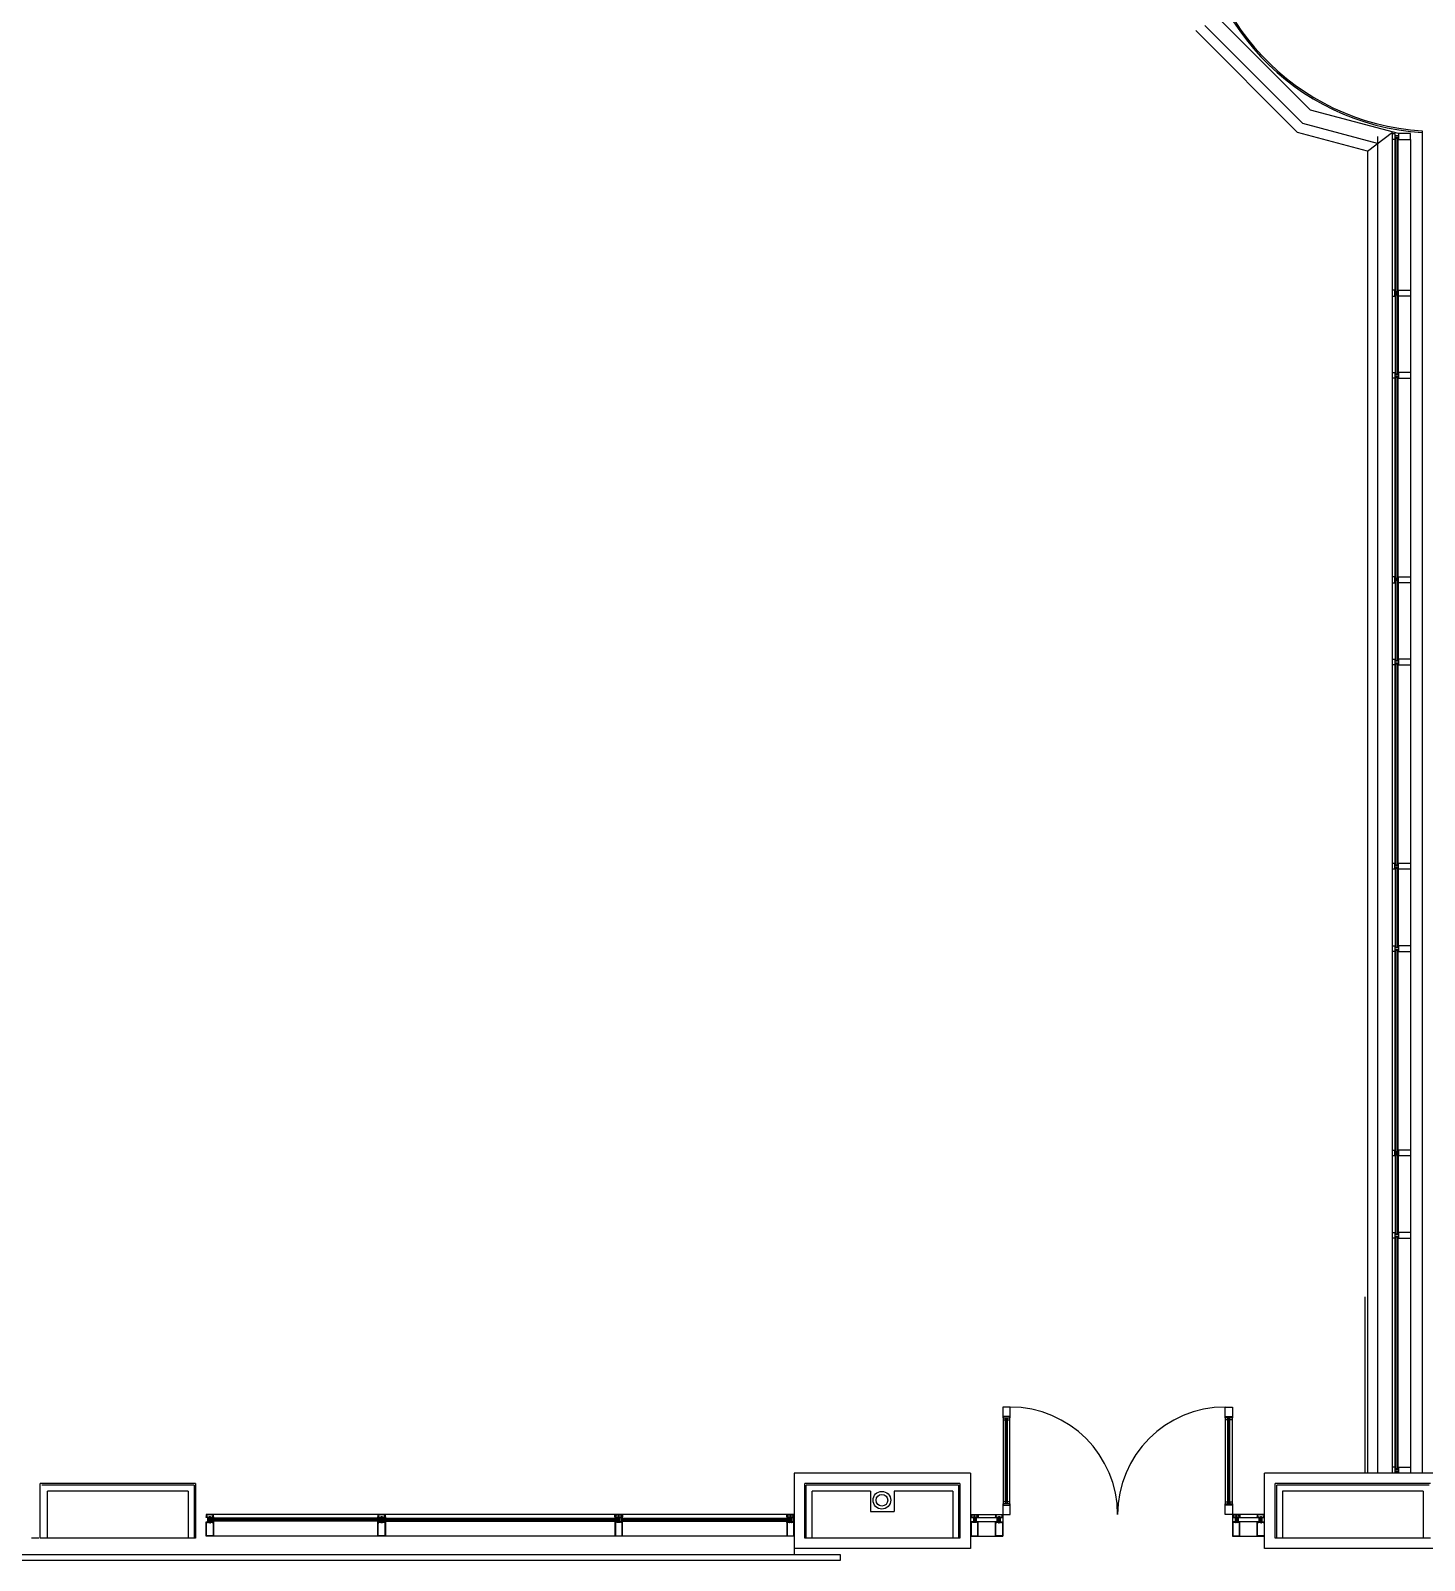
# Model space of a CAD drawing. Extents: x 11182 to 734459, y -1391328 to 152085.
# Drawn here: x 198032 to 209883, y -942332 to -929320 of the extents above; entities that cross this region are included whole.
import ezdxf

# ---------------------------------------------------------------- set-up
doc = ezdxf.new("R2010")
doc.units = 0
doc.header["$LTSCALE"] = 500
doc.header["$MEASUREMENT"] = 0
doc.layers.add('1_Wall_Exist', color=251, linetype='CONTINUOUS')

msp = doc.modelspace()

# ---------------------------------------------------------------- linework, layer by layer
at = {"layer": '1_Wall_Exist'}
for p, q in [((208849, -930111), (208015, -929276)), ((208915, -929997), (208129, -929211)), ((208805, -930187), (207939, -929320)), ((209663, -930197), (208915, -929997)), ((209399, -930346), (208805, -930187)), ((209484, -930281), (208849, -930111)), ((209399, -930346), (209611, -930183)), ((209865, -930173), (209865, -941589)), ((209484, -930220), (209484, -941589)), ((209611, -930246), (209611, -930196)), ((209611, -930196), (209630, -930196)), ((209630, -930246), (209611, -930246)), ((209611, -941589), (209611, -930247)), ((209630, -930196), (209630, -930246)), ((209663, -930215), (209630, -930215)), ((209630, -930228), (209663, -930228)), ((209634, -931540), (209634, -930234)), ((209634, -930234), (209641, -930234)), ((209641, -931540), (209641, -930234)), ((209641, -930235), (209653, -930235)), ((209653, -931540), (209653, -930234)), ((209653, -930234), (209660, -930234)), ((209660, -931540), (209660, -930234)), ((209663, -930196), (209663, -930246)), ((209765, -930196), (209663, -930196)), ((209663, -930246), (209765, -930246)), ((209765, -930246), (209765, -930196)), ((209765, -930247), (209765, -941589)), ((209399, -930346), (209399, -941589)), ((209630, -931528), (209611, -931528)), ((209611, -931578), (209630, -931578)), ((209630, -931578), (209630, -931528)), ((209630, -931547), (209663, -931547)), ((209663, -931559), (209630, -931559)), ((209634, -931540), (209641, -931540)), ((209634, -931566), (209634, -932240)), ((209634, -931566), (209641, -931566)), ((209641, -931539), (209653, -931539)), ((209641, -931566), (209641, -932240)), ((209641, -931567), (209653, -931567)), ((209653, -931540), (209660, -931540)), ((209653, -931566), (209653, -932240)), ((209653, -931566), (209660, -931566)), ((209660, -931566), (209660, -932240)), ((209663, -931578), (209663, -931528)), ((209663, -931528), (209765, -931528)), ((209765, -931578), (209663, -931578)), ((209611, -932228), (209630, -932228)), ((209630, -932228), (209630, -932278)), ((209663, -932247), (209630, -932247)), ((209630, -932259), (209663, -932259)), ((209634, -932240), (209641, -932240)), ((209634, -933978), (209634, -932266)), ((209634, -932266), (209641, -932266)), ((209641, -932239), (209653, -932239)), ((209641, -933978), (209641, -932266)), ((209641, -932267), (209653, -932267)), ((209653, -932240), (209660, -932240)), ((209653, -933978), (209653, -932266)), ((209653, -932266), (209660, -932266)), ((209660, -933978), (209660, -932266)), ((209663, -932228), (209663, -932278)), ((209765, -932228), (209663, -932228)), ((209630, -932278), (209611, -932278)), ((209663, -932278), (209765, -932278)), ((209630, -933966), (209611, -933966)), ((209630, -934016), (209630, -933966)), ((209663, -934016), (209663, -933966)), ((209663, -933966), (209765, -933966)), ((209611, -934016), (209630, -934016)), ((209630, -933985), (209663, -933985)), ((209663, -933997), (209630, -933997)), ((209634, -933978), (209641, -933978)), ((209634, -934004), (209634, -934678)), ((209641, -933977), (209653, -933977)), ((209641, -934004), (209641, -934678)), ((209653, -933978), (209660, -933978)), ((209653, -934004), (209653, -934678)), ((209660, -934004), (209660, -934678)), ((209765, -934016), (209663, -934016)), ((209611, -934666), (209630, -934666)), ((209630, -934716), (209611, -934716)), ((209630, -934666), (209630, -934716)), ((209663, -934685), (209630, -934685)), ((209630, -934697), (209663, -934697)), ((209634, -934678), (209641, -934678)), ((209634, -936416), (209634, -934704)), ((209634, -934704), (209641, -934704)), ((209641, -934677), (209653, -934677)), ((209641, -936416), (209641, -934704)), ((209641, -934705), (209653, -934705)), ((209653, -934678), (209660, -934678)), ((209653, -936416), (209653, -934704)), ((209653, -934704), (209660, -934704)), ((209660, -936416), (209660, -934704)), ((209663, -934666), (209663, -934716)), ((209765, -934666), (209663, -934666)), ((209663, -934716), (209765, -934716)), ((209630, -936404), (209611, -936404)), ((209630, -936454), (209630, -936404)), ((209663, -936423), (209630, -936423)), ((209630, -936435), (209663, -936435)), ((209634, -936416), (209641, -936416)), ((209641, -936415), (209653, -936415)), ((209653, -936416), (209660, -936416)), ((209765, -936404), (209663, -936404)), ((209663, -936454), (209663, -936404)), ((209630, -936454), (209611, -936454)), ((209634, -936442), (209634, -937116)), ((209634, -936442), (209641, -936442)), ((209641, -936442), (209641, -937116)), ((209641, -936443), (209653, -936443)), ((209653, -936442), (209653, -937116)), ((209653, -936442), (209660, -936442)), ((209660, -936442), (209660, -937116)), ((209765, -936454), (209663, -936454)), ((209611, -937104), (209630, -937104)), ((209630, -937154), (209611, -937154)), ((209630, -937104), (209630, -937154)), ((209663, -937123), (209630, -937123)), ((209630, -937135), (209663, -937135)), ((209634, -937116), (209641, -937116)), ((209634, -938854), (209634, -937142)), ((209634, -937142), (209641, -937142)), ((209641, -937115), (209653, -937115)), ((209641, -938854), (209641, -937142)), ((209641, -937143), (209653, -937143)), ((209653, -937116), (209660, -937116)), ((209653, -938854), (209653, -937142)), ((209653, -937142), (209660, -937142)), ((209660, -938854), (209660, -937142)), ((209663, -937104), (209663, -937154)), ((209765, -937104), (209663, -937104)), ((209663, -937154), (209765, -937154)), ((209611, -938842), (209630, -938842)), ((209630, -938892), (209611, -938892)), ((209630, -938892), (209630, -938842)), ((209630, -938861), (209663, -938861)), ((209663, -938873), (209630, -938873)), ((209634, -938854), (209641, -938854)), ((209634, -938880), (209634, -939554)), ((209634, -938880), (209641, -938880)), ((209641, -938853), (209653, -938853)), ((209641, -938880), (209641, -939554)), ((209641, -938881), (209653, -938881)), ((209653, -938854), (209660, -938854)), ((209653, -938880), (209653, -939554)), ((209653, -938880), (209660, -938880)), ((209660, -938880), (209660, -939554)), ((209663, -938842), (209663, -938892)), ((209765, -938842), (209663, -938842)), ((209765, -938892), (209663, -938892)), ((209611, -939542), (209630, -939542)), ((209630, -939542), (209630, -939592)), ((209663, -939561), (209630, -939561)), ((209634, -939554), (209641, -939554)), ((209641, -939553), (209653, -939553)), ((209653, -939554), (209660, -939554)), ((209663, -939542), (209663, -939592)), ((209765, -939542), (209663, -939542)), ((209630, -939592), (209611, -939592)), ((209630, -939573), (209663, -939573)), ((209634, -941552), (209634, -939580)), ((209634, -939580), (209641, -939580)), ((209641, -941552), (209641, -939580)), ((209641, -939581), (209653, -939581)), ((209653, -941552), (209653, -939580)), ((209653, -939580), (209660, -939580)), ((209660, -941552), (209660, -939580)), ((209663, -939592), (209765, -939592)), ((209378, -941589), (209378, -940089)), ((206360, -941028), (206298, -941028)), ((206298, -941028), (206298, -941119)), ((206298, -941119), (206360, -941119)), ((206358, -941109), (206301, -941109)), ((206301, -941109), (206301, -941137)), ((206358, -941861), (206358, -941109)), ((206360, -941119), (206360, -941028)), ((208188, -941119), (208188, -941028)), ((208188, -941028), (208250, -941028)), ((208250, -941119), (208188, -941119)), ((208191, -941861), (208191, -941109)), ((208191, -941109), (208248, -941109)), ((208248, -941109), (208248, -941137)), ((208250, -941028), (208250, -941119)), ((206301, -941137), (206301, -941833)), ((206301, -941137), (206358, -941137)), ((206321, -941137), (206321, -941124)), ((206321, -941124), (206338, -941124)), ((206321, -941833), (206321, -941137)), ((206329, -941833), (206329, -941137)), ((206330, -941833), (206330, -941137)), ((206338, -941846), (206338, -941124)), ((208248, -941137), (208191, -941137)), ((208228, -941124), (208211, -941124)), ((208211, -941846), (208211, -941124)), ((208219, -941833), (208219, -941137)), ((208220, -941833), (208220, -941137)), ((208228, -941137), (208228, -941124)), ((208228, -941833), (208228, -941137)), ((208248, -941137), (208248, -941833)), ((204524, -941589), (204524, -942282)), ((206024, -941589), (204524, -941589)), ((206024, -941589), (206024, -942232)), ((208524, -942232), (208524, -941589)), ((210024, -941589), (208524, -941589)), ((209630, -941539), (209611, -941539)), ((209630, -941539), (209630, -941589)), ((209663, -941558), (209630, -941558)), ((209630, -941571), (209663, -941571)), ((209634, -941552), (209641, -941552)), ((209634, -941577), (209641, -941577)), ((209641, -941550), (209653, -941550)), ((209641, -941578), (209653, -941578)), ((209653, -941552), (209660, -941552)), ((209653, -941577), (209660, -941577)), ((209663, -941539), (209663, -941589)), ((209663, -941539), (209765, -941539)), ((199434, -941679), (198114, -941679)), ((198114, -942142), (198114, -941679)), ((199422, -941692), (198127, -941692)), ((199372, -941742), (198177, -941742)), ((198177, -942142), (198177, -941742)), ((199372, -941742), (199372, -942142)), ((199422, -941692), (199422, -942142)), ((199434, -941679), (199434, -942142)), ((205934, -941679), (204614, -941679)), ((204614, -942142), (204614, -941679)), ((205922, -941692), (204627, -941692)), ((204627, -942142), (204627, -941692)), ((204677, -942142), (204677, -941742)), ((205174, -941742), (204677, -941742)), ((205174, -941742), (205174, -941917)), ((205374, -941742), (205374, -941917)), ((205872, -941742), (205374, -941742)), ((205872, -941742), (205872, -942142)), ((205922, -941692), (205922, -942142)), ((205934, -941679), (205934, -942142)), ((209934, -941679), (208614, -941679)), ((208614, -942142), (208614, -941679)), ((209922, -941692), (208627, -941692)), ((208627, -942142), (208627, -941692)), ((209872, -941742), (208677, -941742)), ((208677, -941742), (208677, -942142)), ((209872, -941742), (209872, -942142)), ((206299, -941851), (206299, -942127)), ((206360, -941851), (206299, -941851)), ((206358, -941833), (206301, -941833)), ((206301, -941833), (206301, -941861)), ((206301, -941861), (206358, -941861)), ((206321, -941833), (206321, -941846)), ((206321, -941846), (206338, -941846)), ((206360, -941942), (206360, -941851)), ((208188, -941942), (208188, -941851)), ((208188, -941851), (208250, -941851)), ((208191, -941833), (208248, -941833)), ((208248, -941861), (208191, -941861)), ((208228, -941846), (208211, -941846)), ((208228, -941833), (208228, -941846)), ((208248, -941833), (208248, -941861)), ((208250, -941851), (208250, -942127)), ((199524, -941942), (199524, -941961)), ((204524, -941942), (199524, -941942)), ((199528, -941961), (199524, -941961)), ((199528, -941961), (199524, -941961)), ((199524, -941967), (199524, -941961)), ((199527, -941967), (199524, -941967)), ((199524, -942005), (199527, -942005)), ((199524, -942127), (199524, -942005)), ((199527, -941963), (199527, -941965)), ((199531, -941963), (199527, -941963)), ((199527, -941965), (199527, -941967)), ((199527, -941967), (199527, -941967)), ((199527, -942005), (199527, -942006)), ((199527, -942006), (199527, -942008)), ((199527, -942008), (199527, -942009)), ((199527, -942009), (199531, -942009)), ((199528, -941959), (199528, -941945)), ((199585, -941945), (199528, -941945)), ((199528, -941959), (199528, -941959)), ((199528, -942012), (199533, -942012)), ((199528, -942124), (199528, -942012)), ((199532, -941953), (199529, -941959)), ((199531, -941958), (199533, -941954)), ((199531, -941961), (199531, -941958)), ((199534, -941961), (199531, -941961)), ((199531, -941965), (199531, -941963)), ((199531, -941967), (199531, -941965)), ((199531, -941967), (199531, -941967)), ((199582, -941967), (199531, -941967)), ((199531, -942006), (199531, -942005)), ((199531, -942005), (199550, -942005)), ((199531, -942008), (199531, -942006)), ((199531, -942009), (199531, -942008)), ((199533, -941954), (199532, -941953)), ((199533, -942008), (199548, -942008)), ((199533, -942012), (199533, -942008)), ((199534, -941961), (199534, -941965)), ((199534, -941965), (199548, -941965)), ((199537, -941974), (199537, -941999)), ((199548, -941965), (199549, -941964)), ((199548, -942003), (199548, -941967)), ((199548, -941974), (199564, -941974)), ((199550, -942003), (199548, -942003)), ((199548, -942008), (199548, -942012)), ((199548, -942012), (199550, -942012)), ((199549, -941964), (199564, -941964)), ((199550, -941963), (199550, -941964)), ((199563, -941963), (199550, -941963)), ((199550, -942005), (199550, -942003)), ((199550, -942010), (199562, -942010)), ((199550, -942012), (199550, -942010)), ((199551, -941959), (199561, -941959)), ((199551, -941963), (199551, -941959)), ((199556, -941995), (199551, -941994)), ((199551, -941994), (199551, -942001)), ((199551, -942001), (199553, -942004)), ((199553, -942004), (199553, -942005)), ((199553, -942005), (199559, -942005)), ((199554, -941959), (199554, -941963)), ((199554, -941974), (199554, -941984)), ((199554, -941984), (199555, -941991)), ((199555, -941991), (199557, -941991)), ((199561, -941994), (199556, -941995)), ((199557, -941991), (199559, -941984)), ((199559, -941959), (199559, -941963)), ((199559, -941984), (199559, -941974)), ((199559, -942004), (199561, -942001)), ((199559, -942005), (199559, -942004)), ((199561, -941959), (199561, -941963)), ((199561, -942001), (199561, -941994)), ((199562, -942010), (199562, -942012)), ((199562, -942012), (199564, -942012)), ((199563, -941964), (199563, -941963)), ((199563, -942003), (199563, -942005)), ((199564, -942003), (199563, -942003)), ((199563, -942005), (199582, -942005)), ((199564, -941964), (199564, -941965)), ((199564, -941965), (199578, -941965)), ((199564, -941967), (199564, -942003)), ((199564, -942012), (199564, -942008)), ((199564, -942008), (199579, -942008)), ((199575, -941974), (199575, -941999)), ((200998, -941974), (199575, -941974)), ((200998, -941980), (199575, -941980)), ((200998, -941993), (199575, -941993)), ((200998, -941999), (199575, -941999)), ((199578, -941965), (199578, -941961)), ((199578, -941961), (199581, -941961)), ((199579, -941954), (199581, -941953)), ((199581, -941958), (199579, -941954)), ((199579, -942008), (199579, -942012)), ((199579, -942012), (199585, -942012)), ((199581, -941953), (199584, -941959)), ((199581, -941961), (199581, -941958)), ((199581, -941963), (199581, -941965)), ((199586, -941963), (199581, -941963)), ((199581, -941965), (199582, -941967)), ((199582, -942006), (199581, -942008)), ((199581, -942008), (199581, -942009)), ((199581, -942009), (199586, -942009)), ((199582, -941967), (199582, -941967)), ((199582, -942005), (199582, -942006)), ((199585, -941959), (199584, -941959)), ((199584, -941961), (199588, -941961)), ((199584, -941961), (199588, -941961)), ((199585, -941959), (199585, -941945)), ((199585, -941967), (199586, -941965)), ((199585, -941967), (199585, -941967)), ((199588, -941967), (199585, -941967)), ((199585, -942005), (199588, -942005)), ((199585, -942006), (199585, -942005)), ((199586, -942008), (199585, -942006)), ((199585, -942012), (199585, -942124)), ((199586, -941965), (199586, -941963)), ((199586, -942009), (199586, -942008)), ((199588, -941961), (199588, -941942)), ((199588, -941961), (199588, -941967)), ((199588, -942005), (199588, -942127)), ((200985, -941942), (200985, -941961)), ((200989, -941961), (200985, -941961)), ((200989, -941961), (200985, -941961)), ((200985, -941967), (200985, -941961)), ((200988, -941967), (200985, -941967)), ((200985, -942005), (200988, -942005)), ((200985, -942127), (200985, -942005)), ((200987, -941963), (200987, -941965)), ((200992, -941963), (200987, -941963)), ((200987, -941965), (200988, -941967)), ((200988, -942006), (200987, -942008)), ((200987, -942008), (200987, -942009)), ((200987, -942009), (200992, -942009)), ((200988, -941959), (200988, -941945)), ((201045, -941945), (200988, -941945)), ((200988, -941959), (200989, -941959)), ((200988, -941967), (200988, -941967)), ((200988, -942005), (200988, -942006)), ((200988, -942124), (200988, -942012)), ((200988, -942012), (200994, -942012)), ((200992, -941953), (200989, -941959)), ((200991, -941967), (200992, -941965)), ((200991, -941967), (200991, -941967)), ((201042, -941967), (200991, -941967)), ((200991, -942005), (201010, -942005)), ((200991, -942006), (200991, -942005)), ((200992, -942008), (200991, -942006)), ((200994, -941954), (200992, -941953)), ((200992, -941958), (200994, -941954)), ((200992, -941961), (200992, -941958)), ((200995, -941961), (200992, -941961)), ((200992, -941965), (200992, -941963)), ((200992, -942009), (200992, -942008)), ((200994, -942008), (201009, -942008)), ((200994, -942012), (200994, -942008)), ((200995, -941961), (200995, -941965)), ((200995, -941965), (201009, -941965)), ((200998, -941974), (200998, -941999)), ((201009, -941964), (201024, -941964)), ((201009, -941965), (201009, -941964)), ((201009, -942003), (201009, -941967)), ((201009, -941974), (201025, -941974)), ((201010, -942003), (201009, -942003)), ((201009, -942008), (201009, -942012)), ((201009, -942012), (201011, -942012)), ((201010, -941963), (201010, -941964)), ((201023, -941963), (201010, -941963)), ((201010, -942005), (201010, -942003)), ((201011, -942010), (201023, -942010)), ((201011, -942012), (201011, -942010)), ((201012, -941963), (201012, -941959)), ((201012, -941959), (201022, -941959)), ((201017, -941995), (201012, -941994)), ((201012, -941994), (201012, -942001)), ((201012, -942001), (201014, -942004)), ((201014, -941959), (201014, -941963)), ((201014, -941974), (201014, -941984)), ((201014, -941984), (201016, -941991)), ((201014, -942004), (201014, -942005)), ((201014, -942005), (201020, -942005)), ((201016, -941991), (201018, -941991)), ((201022, -941994), (201017, -941995)), ((201018, -941991), (201019, -941984)), ((201019, -941959), (201019, -941963)), ((201019, -941984), (201019, -941974)), ((201020, -942004), (201022, -942001)), ((201020, -942005), (201020, -942004)), ((201022, -941959), (201022, -941963)), ((201022, -942001), (201022, -941994)), ((201023, -941964), (201023, -941963)), ((201023, -942003), (201023, -942005)), ((201025, -942003), (201023, -942003)), ((201023, -942005), (201042, -942005)), ((201023, -942010), (201023, -942012)), ((201023, -942012), (201025, -942012)), ((201024, -941964), (201025, -941965)), ((201025, -941965), (201039, -941965)), ((201025, -941967), (201025, -942003)), ((201025, -942008), (201040, -942008)), ((201025, -942012), (201025, -942008)), ((201036, -941974), (203013, -941974)), ((201036, -941974), (201036, -941999)), ((201036, -941980), (203013, -941980)), ((201036, -941993), (203013, -941993)), ((201036, -941999), (203013, -941999)), ((201039, -941961), (201042, -941961)), ((201039, -941965), (201039, -941961)), ((201040, -941954), (201041, -941953)), ((201042, -941958), (201040, -941954)), ((201040, -942008), (201040, -942012)), ((201040, -942012), (201045, -942012)), ((201041, -941953), (201044, -941959)), ((201042, -941961), (201042, -941958)), ((201042, -941963), (201042, -941965)), ((201046, -941963), (201042, -941963)), ((201042, -941965), (201042, -941967)), ((201042, -941967), (201042, -941967)), ((201042, -942005), (201042, -942006)), ((201042, -942006), (201042, -942008)), ((201042, -942008), (201042, -942009)), ((201042, -942009), (201046, -942009)), ((201045, -941959), (201045, -941945)), ((201045, -941959), (201045, -941959)), ((201045, -941961), (201049, -941961)), ((201045, -941961), (201049, -941961)), ((201045, -942012), (201045, -942124)), ((201046, -941965), (201046, -941963)), ((201046, -941967), (201046, -941965)), ((201046, -941967), (201046, -941967)), ((201049, -941967), (201046, -941967)), ((201046, -942005), (201049, -942005)), ((201046, -942006), (201046, -942005)), ((201046, -942008), (201046, -942006)), ((201046, -942009), (201046, -942008)), ((201049, -941961), (201049, -941942)), ((201049, -941961), (201049, -941967)), ((201049, -942005), (201049, -942127)), ((203000, -941961), (203000, -941942)), ((203000, -941961), (203000, -941967)), ((203004, -941961), (203000, -941961)), ((203004, -941961), (203000, -941961)), ((203000, -941967), (203003, -941967)), ((203000, -942005), (203000, -942127)), ((203003, -942005), (203000, -942005)), ((203003, -941963), (203007, -941963)), ((203003, -941965), (203003, -941963)), ((203003, -941967), (203003, -941965)), ((203003, -941967), (203003, -941967)), ((203003, -942006), (203003, -942005)), ((203003, -942008), (203003, -942006)), ((203003, -942009), (203003, -942008)), ((203007, -942009), (203003, -942009)), ((203004, -941945), (203061, -941945)), ((203004, -941959), (203004, -941945)), ((203008, -941953), (203004, -941959)), ((203004, -941959), (203004, -941959)), ((203004, -942012), (203004, -942124)), ((203009, -942012), (203004, -942012)), ((203007, -941958), (203009, -941954)), ((203007, -941961), (203007, -941958)), ((203010, -941961), (203007, -941961)), ((203007, -941963), (203007, -941965)), ((203007, -941965), (203007, -941967)), ((203007, -941967), (203058, -941967)), ((203007, -941967), (203007, -941967)), ((203007, -942005), (203007, -942006)), ((203026, -942005), (203007, -942005)), ((203007, -942006), (203007, -942008)), ((203007, -942008), (203007, -942009)), ((203009, -941954), (203008, -941953)), ((203009, -942008), (203009, -942012)), ((203024, -942008), (203009, -942008)), ((203010, -941965), (203010, -941961)), ((203024, -941965), (203010, -941965)), ((203013, -941974), (203013, -941999)), ((203025, -941964), (203024, -941965)), ((203024, -941967), (203024, -942003)), ((203040, -941974), (203024, -941974)), ((203024, -942003), (203026, -942003)), ((203024, -942012), (203024, -942008)), ((203026, -942012), (203024, -942012)), ((203040, -941964), (203025, -941964)), ((203026, -941964), (203026, -941963)), ((203026, -941963), (203039, -941963)), ((203026, -942003), (203026, -942005)), ((203038, -942010), (203026, -942010)), ((203026, -942010), (203026, -942012)), ((203037, -941959), (203027, -941959)), ((203027, -941959), (203027, -941963)), ((203027, -942001), (203027, -941994)), ((203027, -941994), (203032, -941995)), ((203029, -942004), (203027, -942001)), ((203029, -942005), (203029, -942004)), ((203035, -942005), (203029, -942005)), ((203030, -941959), (203030, -941963)), ((203030, -941984), (203030, -941974)), ((203031, -941991), (203030, -941984)), ((203033, -941991), (203031, -941991)), ((203032, -941995), (203037, -941994)), ((203035, -941984), (203033, -941991)), ((203035, -941959), (203035, -941963)), ((203035, -941974), (203035, -941984)), ((203037, -942001), (203035, -942004)), ((203035, -942004), (203035, -942005)), ((203037, -941963), (203037, -941959)), ((203037, -941994), (203037, -942001)), ((203038, -942012), (203038, -942010)), ((203040, -942012), (203038, -942012)), ((203039, -941963), (203039, -941964)), ((203039, -942003), (203040, -942003)), ((203039, -942005), (203039, -942003)), ((203058, -942005), (203039, -942005)), ((203040, -941965), (203040, -941964)), ((203054, -941965), (203040, -941965)), ((203040, -942003), (203040, -941967)), ((203040, -942008), (203040, -942012)), ((203055, -942008), (203040, -942008)), ((203051, -941974), (204474, -941974)), ((203051, -941974), (203051, -941999)), ((203051, -941980), (204474, -941980)), ((203051, -941993), (204474, -941993)), ((203051, -941999), (204474, -941999)), ((203054, -941961), (203057, -941961)), ((203054, -941961), (203054, -941965)), ((203055, -941954), (203057, -941953)), ((203057, -941958), (203055, -941954)), ((203055, -942012), (203055, -942008)), ((203061, -942012), (203055, -942012)), ((203057, -941953), (203060, -941959)), ((203057, -941961), (203057, -941958)), ((203057, -941963), (203062, -941963)), ((203057, -941965), (203057, -941963)), ((203058, -941967), (203057, -941965)), ((203057, -942008), (203058, -942006)), ((203057, -942009), (203057, -942008)), ((203062, -942009), (203057, -942009)), ((203058, -941967), (203058, -941967)), ((203058, -942006), (203058, -942005)), ((203061, -941959), (203060, -941959)), ((203060, -941961), (203064, -941961)), ((203060, -941961), (203064, -941961)), ((203061, -941959), (203061, -941945)), ((203062, -941965), (203061, -941967)), ((203061, -941967), (203064, -941967)), ((203061, -941967), (203061, -941967)), ((203061, -942005), (203061, -942006)), ((203064, -942005), (203061, -942005)), ((203061, -942006), (203062, -942008)), ((203061, -942124), (203061, -942012)), ((203062, -941963), (203062, -941965)), ((203062, -942008), (203062, -942009)), ((203064, -941942), (203064, -941961)), ((203064, -941967), (203064, -941961)), ((203064, -942127), (203064, -942005)), ((204461, -941961), (204461, -941942)), ((204461, -941961), (204461, -941967)), ((204465, -941961), (204461, -941961)), ((204465, -941961), (204461, -941961)), ((204461, -941967), (204464, -941967)), ((204461, -942005), (204461, -942127)), ((204464, -942005), (204461, -942005)), ((204463, -941963), (204468, -941963)), ((204463, -941965), (204463, -941963)), ((204464, -941967), (204463, -941965)), ((204463, -942008), (204464, -942006)), ((204463, -942009), (204463, -942008)), ((204468, -942009), (204463, -942009)), ((204464, -941945), (204521, -941945)), ((204464, -941959), (204464, -941945)), ((204464, -941959), (204465, -941959)), ((204464, -941967), (204464, -941967)), ((204464, -942006), (204464, -942005)), ((204464, -942012), (204464, -942124)), ((204470, -942012), (204464, -942012)), ((204468, -941953), (204465, -941959)), ((204468, -941965), (204467, -941967)), ((204467, -941967), (204518, -941967)), ((204467, -941967), (204467, -941967)), ((204467, -942005), (204467, -942006)), ((204486, -942005), (204467, -942005)), ((204467, -942006), (204468, -942008)), ((204470, -941954), (204468, -941953)), ((204468, -941958), (204470, -941954)), ((204468, -941961), (204468, -941958)), ((204470, -941961), (204468, -941961)), ((204468, -941963), (204468, -941965)), ((204468, -942008), (204468, -942009)), ((204470, -941965), (204470, -941961)), ((204484, -941965), (204470, -941965)), ((204470, -942008), (204470, -942012)), ((204485, -942008), (204470, -942008)), ((204474, -941974), (204474, -941999)), ((204485, -941964), (204484, -941965)), ((204500, -941964), (204485, -941964)), ((204485, -941967), (204485, -942003)), ((204501, -941974), (204485, -941974)), ((204485, -942003), (204486, -942003)), ((204485, -942012), (204485, -942008)), ((204487, -942012), (204485, -942012)), ((204486, -941964), (204486, -941963)), ((204486, -941963), (204499, -941963)), ((204486, -942003), (204486, -942005)), ((204499, -942010), (204487, -942010)), ((204487, -942010), (204487, -942012)), ((204498, -941959), (204488, -941959)), ((204488, -941959), (204488, -941963)), ((204488, -942001), (204488, -941994)), ((204488, -941994), (204493, -941995)), ((204489, -942004), (204488, -942001)), ((204489, -942005), (204489, -942004)), ((204496, -942005), (204489, -942005)), ((204490, -941959), (204490, -941963)), ((204490, -941984), (204490, -941974)), ((204492, -941991), (204490, -941984)), ((204494, -941991), (204492, -941991)), ((204493, -941995), (204498, -941994)), ((204495, -941984), (204494, -941991)), ((204495, -941959), (204495, -941963)), ((204495, -941974), (204495, -941984)), ((204498, -942001), (204496, -942004)), ((204496, -942004), (204496, -942005)), ((204498, -941963), (204498, -941959)), ((204498, -941994), (204498, -942001)), ((204499, -941963), (204499, -941964)), ((204499, -942003), (204501, -942003)), ((204499, -942005), (204499, -942003)), ((204518, -942005), (204499, -942005)), ((204499, -942012), (204499, -942010)), ((204501, -942012), (204499, -942012)), ((204501, -941965), (204500, -941964)), ((204515, -941965), (204501, -941965)), ((204501, -942003), (204501, -941967)), ((204501, -942008), (204501, -942012)), ((204515, -942008), (204501, -942008)), ((204512, -941974), (204512, -941999)), ((204515, -941961), (204517, -941961)), ((204515, -941961), (204515, -941965)), ((204515, -942012), (204515, -942008)), ((204521, -942012), (204515, -942012)), ((204516, -941954), (204517, -941953)), ((204517, -941958), (204516, -941954)), ((204517, -941953), (204520, -941959)), ((204517, -941961), (204517, -941958)), ((204518, -941963), (204522, -941963)), ((204518, -941965), (204518, -941963)), ((204518, -941967), (204518, -941965)), ((204518, -941967), (204518, -941967)), ((204518, -942006), (204518, -942005)), ((204518, -942008), (204518, -942006)), ((204518, -942009), (204518, -942008)), ((204522, -942009), (204518, -942009)), ((204521, -941959), (204521, -941945)), ((204521, -941959), (204521, -941959)), ((204521, -941961), (204524, -941961)), ((204521, -941961), (204524, -941961)), ((204521, -942124), (204521, -942012)), ((204522, -941963), (204522, -941965)), ((204522, -941965), (204522, -941967)), ((204522, -941967), (204524, -941967)), ((204522, -941967), (204522, -941967)), ((204522, -942005), (204522, -942006)), ((204524, -942005), (204522, -942005)), ((204522, -942006), (204522, -942008)), ((204522, -942008), (204522, -942009)), ((205174, -941917), (205374, -941917)), ((206024, -941942), (206360, -941942)), ((206028, -941961), (206024, -941961)), ((206028, -941961), (206024, -941961)), ((206024, -941967), (206027, -941967)), ((206027, -942005), (206024, -942005)), ((206027, -941963), (206031, -941963)), ((206027, -941965), (206027, -941963)), ((206027, -941967), (206027, -941965)), ((206027, -941967), (206027, -941967)), ((206027, -942006), (206027, -942005)), ((206027, -942008), (206027, -942006)), ((206027, -942009), (206027, -942008)), ((206031, -942009), (206027, -942009)), ((206028, -941945), (206085, -941945)), ((206028, -941959), (206028, -941945)), ((206028, -941959), (206028, -941959)), ((206028, -942012), (206028, -942124)), ((206033, -942012), (206028, -942012)), ((206032, -941953), (206029, -941959)), ((206031, -941958), (206033, -941954)), ((206031, -941961), (206031, -941958)), ((206034, -941961), (206031, -941961)), ((206031, -941963), (206031, -941965)), ((206031, -941965), (206031, -941967)), ((206031, -941967), (206292, -941967)), ((206031, -941967), (206031, -941967)), ((206031, -942005), (206031, -942006)), ((206050, -942005), (206031, -942005)), ((206031, -942006), (206031, -942008)), ((206031, -942008), (206031, -942009)), ((206033, -941954), (206032, -941953)), ((206033, -942008), (206033, -942012)), ((206048, -942008), (206033, -942008)), ((206034, -941965), (206034, -941961)), ((206048, -941965), (206034, -941965)), ((206049, -941964), (206048, -941965)), ((206048, -941967), (206048, -942003)), ((206064, -941974), (206048, -941974)), ((206048, -942003), (206050, -942003)), ((206048, -942012), (206048, -942008)), ((206050, -942012), (206048, -942012)), ((206064, -941964), (206049, -941964)), ((206050, -941964), (206050, -941963)), ((206050, -941963), (206063, -941963)), ((206050, -942003), (206050, -942005)), ((206062, -942010), (206050, -942010)), ((206050, -942010), (206050, -942012)), ((206061, -941959), (206051, -941959)), ((206051, -941959), (206051, -941963)), ((206051, -942001), (206051, -941994)), ((206051, -941994), (206056, -941995)), ((206053, -942004), (206051, -942001)), ((206053, -942005), (206053, -942004)), ((206059, -942005), (206053, -942005)), ((206054, -941959), (206054, -941963)), ((206054, -941984), (206054, -941974)), ((206055, -941991), (206054, -941984)), ((206057, -941991), (206055, -941991)), ((206056, -941995), (206061, -941994)), ((206059, -941984), (206057, -941991)), ((206059, -941959), (206059, -941963)), ((206059, -941974), (206059, -941984)), ((206061, -942001), (206059, -942004)), ((206059, -942004), (206059, -942005)), ((206061, -941963), (206061, -941959)), ((206061, -941994), (206061, -942001)), ((206062, -942012), (206062, -942010)), ((206064, -942012), (206062, -942012)), ((206063, -941963), (206063, -941964)), ((206063, -942003), (206064, -942003)), ((206063, -942005), (206063, -942003)), ((206260, -942005), (206063, -942005)), ((206064, -941965), (206064, -941964)), ((206078, -941965), (206064, -941965)), ((206064, -942003), (206064, -941967)), ((206064, -942008), (206064, -942012)), ((206079, -942008), (206064, -942008)), ((206075, -942005), (206075, -941967)), ((206078, -941961), (206081, -941961)), ((206078, -941961), (206078, -941965)), ((206079, -941954), (206081, -941953)), ((206081, -941958), (206079, -941954)), ((206079, -942012), (206079, -942008)), ((206085, -942012), (206079, -942012)), ((206081, -941953), (206084, -941959)), ((206081, -941961), (206081, -941958)), ((206081, -941963), (206086, -941963)), ((206081, -941965), (206081, -941963)), ((206082, -941967), (206081, -941965)), ((206081, -942008), (206082, -942006)), ((206081, -942009), (206081, -942008)), ((206086, -942009), (206081, -942009)), ((206082, -941967), (206082, -941967)), ((206082, -942006), (206082, -942005)), ((206085, -941959), (206084, -941959)), ((206084, -941961), (206088, -941961)), ((206084, -941961), (206088, -941961)), ((206085, -941959), (206085, -941945)), ((206086, -941965), (206085, -941967)), ((206085, -941967), (206085, -941967)), ((206085, -942005), (206085, -942006)), ((206085, -942006), (206086, -942008)), ((206085, -942124), (206085, -942012)), ((206086, -941963), (206086, -941965)), ((206086, -942008), (206086, -942009)), ((206088, -941942), (206088, -941961)), ((206088, -941967), (206088, -941961)), ((206088, -942127), (206088, -942005)), ((206235, -941942), (206235, -941961)), ((206239, -941961), (206235, -941961)), ((206239, -941961), (206235, -941961)), ((206235, -941967), (206235, -941961)), ((206235, -942127), (206235, -942005)), ((206237, -941963), (206237, -941965)), ((206242, -941963), (206237, -941963)), ((206237, -941965), (206238, -941967)), ((206238, -942006), (206237, -942008)), ((206237, -942008), (206237, -942009)), ((206237, -942009), (206242, -942009)), ((206238, -941959), (206238, -941945)), ((206295, -941945), (206238, -941945)), ((206238, -941959), (206239, -941959)), ((206238, -941967), (206238, -941967)), ((206238, -942005), (206238, -942006)), ((206238, -942124), (206238, -942012)), ((206238, -942012), (206244, -942012)), ((206242, -941953), (206239, -941959)), ((206241, -941967), (206242, -941965)), ((206241, -941967), (206241, -941967)), ((206241, -942006), (206241, -942005)), ((206242, -942008), (206241, -942006)), ((206244, -941954), (206242, -941953)), ((206242, -941958), (206244, -941954)), ((206242, -941961), (206242, -941958)), ((206245, -941961), (206242, -941961)), ((206242, -941965), (206242, -941963)), ((206242, -942009), (206242, -942008)), ((206244, -942008), (206259, -942008)), ((206244, -942012), (206244, -942008)), ((206245, -941961), (206245, -941965)), ((206245, -941965), (206259, -941965)), ((206248, -941967), (206248, -942005)), ((206259, -941964), (206274, -941964)), ((206259, -941965), (206259, -941964)), ((206259, -942003), (206259, -941967)), ((206259, -941974), (206275, -941974)), ((206260, -942003), (206259, -942003)), ((206259, -942008), (206259, -942012)), ((206259, -942012), (206261, -942012)), ((206260, -941963), (206260, -941964)), ((206273, -941963), (206260, -941963)), ((206260, -942005), (206260, -942003)), ((206261, -942010), (206273, -942010)), ((206261, -942012), (206261, -942010)), ((206262, -941963), (206262, -941959)), ((206262, -941959), (206272, -941959)), ((206267, -941995), (206262, -941994)), ((206262, -941994), (206262, -942001)), ((206262, -942001), (206264, -942004)), ((206264, -941959), (206264, -941963)), ((206264, -941974), (206264, -941984)), ((206264, -941984), (206266, -941991)), ((206264, -942004), (206264, -942005)), ((206264, -942005), (206270, -942005)), ((206266, -941991), (206268, -941991)), ((206272, -941994), (206267, -941995)), ((206268, -941991), (206269, -941984)), ((206269, -941959), (206269, -941963)), ((206269, -941984), (206269, -941974)), ((206270, -942004), (206272, -942001)), ((206270, -942005), (206270, -942004)), ((206272, -941959), (206272, -941963)), ((206272, -942001), (206272, -941994)), ((206273, -941964), (206273, -941963)), ((206273, -942003), (206273, -942005)), ((206275, -942003), (206273, -942003)), ((206273, -942005), (206292, -942005)), ((206273, -942010), (206273, -942012)), ((206273, -942012), (206275, -942012)), ((206274, -941964), (206275, -941965)), ((206275, -941965), (206289, -941965)), ((206275, -941967), (206275, -942003)), ((206275, -942008), (206290, -942008)), ((206275, -942012), (206275, -942008)), ((206289, -941961), (206292, -941961)), ((206289, -941965), (206289, -941961)), ((206290, -941954), (206291, -941953)), ((206292, -941958), (206290, -941954)), ((206290, -942008), (206290, -942012)), ((206290, -942012), (206295, -942012)), ((206291, -941953), (206294, -941959)), ((206292, -941961), (206292, -941958)), ((206292, -941963), (206292, -941965)), ((206296, -941963), (206292, -941963)), ((206292, -941965), (206292, -941967)), ((206292, -941967), (206292, -941967)), ((206292, -942005), (206292, -942006)), ((206292, -942006), (206292, -942008)), ((206292, -942008), (206292, -942009)), ((206292, -942009), (206296, -942009)), ((206295, -941959), (206295, -941945)), ((206295, -941959), (206295, -941959)), ((206295, -941961), (206299, -941961)), ((206295, -941961), (206299, -941961)), ((206295, -942012), (206295, -942124)), ((206296, -941965), (206296, -941963)), ((206296, -941967), (206296, -941965)), ((206296, -941967), (206296, -941967)), ((206299, -941967), (206296, -941967)), ((206296, -942005), (206299, -942005)), ((206296, -942006), (206296, -942005)), ((206296, -942008), (206296, -942006)), ((206296, -942009), (206296, -942008)), ((208524, -941942), (208188, -941942)), ((208254, -941961), (208250, -941961)), ((208254, -941961), (208250, -941961)), ((208250, -941967), (208253, -941967)), ((208253, -942005), (208250, -942005)), ((208253, -941965), (208253, -941963)), ((208253, -941963), (208257, -941963)), ((208253, -941967), (208253, -941965)), ((208253, -941967), (208253, -941967)), ((208253, -942006), (208253, -942005)), ((208253, -942008), (208253, -942006)), ((208253, -942009), (208253, -942008)), ((208257, -942009), (208253, -942009)), ((208254, -941945), (208311, -941945)), ((208254, -941959), (208254, -941945)), ((208258, -941953), (208254, -941959)), ((208254, -941959), (208254, -941959)), ((208259, -942012), (208254, -942012)), ((208254, -942012), (208254, -942124)), ((208257, -941958), (208259, -941954)), ((208257, -941961), (208257, -941958)), ((208260, -941961), (208257, -941961)), ((208257, -941963), (208257, -941965)), ((208257, -941965), (208257, -941967)), ((208257, -941967), (208518, -941967)), ((208257, -941967), (208257, -941967)), ((208257, -942005), (208257, -942006)), ((208276, -942005), (208257, -942005)), ((208257, -942006), (208257, -942008)), ((208257, -942008), (208257, -942009)), ((208259, -941954), (208258, -941953)), ((208274, -942008), (208259, -942008)), ((208259, -942008), (208259, -942012)), ((208260, -941965), (208260, -941961)), ((208274, -941965), (208260, -941965)), ((208275, -941964), (208274, -941965)), ((208274, -941967), (208274, -942003)), ((208290, -941974), (208274, -941974)), ((208274, -942003), (208276, -942003)), ((208274, -942012), (208274, -942008)), ((208276, -942012), (208274, -942012)), ((208290, -941964), (208275, -941964)), ((208276, -941964), (208276, -941963)), ((208276, -941963), (208289, -941963)), ((208276, -942003), (208276, -942005)), ((208288, -942010), (208276, -942010)), ((208276, -942010), (208276, -942012)), ((208287, -941959), (208277, -941959)), ((208277, -941959), (208277, -941963)), ((208277, -941994), (208282, -941995)), ((208277, -942001), (208277, -941994)), ((208279, -942004), (208277, -942001)), ((208279, -942005), (208279, -942004)), ((208285, -942005), (208279, -942005)), ((208280, -941959), (208280, -941963)), ((208280, -941984), (208280, -941974)), ((208281, -941991), (208280, -941984)), ((208283, -941991), (208281, -941991)), ((208282, -941995), (208287, -941994)), ((208285, -941984), (208283, -941991)), ((208285, -941959), (208285, -941963)), ((208285, -941974), (208285, -941984)), ((208287, -942001), (208285, -942004)), ((208285, -942004), (208285, -942005)), ((208287, -941963), (208287, -941959)), ((208287, -941994), (208287, -942001)), ((208288, -942012), (208288, -942010)), ((208290, -942012), (208288, -942012)), ((208289, -941963), (208289, -941964)), ((208289, -942003), (208290, -942003)), ((208289, -942005), (208289, -942003)), ((208486, -942005), (208289, -942005)), ((208290, -941965), (208290, -941964)), ((208290, -941965), (208290, -941964)), ((208304, -941965), (208290, -941965)), ((208290, -942003), (208290, -941967)), ((208290, -942008), (208290, -942012)), ((208305, -942008), (208290, -942008)), ((208301, -942005), (208301, -941967)), ((208304, -941961), (208307, -941961)), ((208304, -941961), (208304, -941965)), ((208305, -941954), (208307, -941953)), ((208307, -941958), (208305, -941954)), ((208305, -942012), (208305, -942008)), ((208311, -942012), (208305, -942012)), ((208307, -941953), (208310, -941959)), ((208307, -941961), (208307, -941958)), ((208307, -941963), (208312, -941963)), ((208307, -941965), (208307, -941963)), ((208308, -941967), (208307, -941965)), ((208307, -942008), (208308, -942006)), ((208307, -942009), (208307, -942008)), ((208312, -942009), (208307, -942009)), ((208308, -941967), (208308, -941967)), ((208308, -942006), (208308, -942005)), ((208311, -941959), (208310, -941959)), ((208310, -941961), (208314, -941961)), ((208310, -941961), (208314, -941961)), ((208311, -941959), (208311, -941945)), ((208312, -941965), (208311, -941967)), ((208311, -941967), (208311, -941967)), ((208311, -942005), (208311, -942006)), ((208311, -942006), (208312, -942008)), ((208311, -942124), (208311, -942012)), ((208312, -941963), (208312, -941965)), ((208312, -942008), (208312, -942009)), ((208314, -941942), (208314, -941961)), ((208314, -941967), (208314, -941961)), ((208314, -942127), (208314, -942005)), ((208461, -941942), (208461, -941961)), ((208465, -941961), (208461, -941961)), ((208465, -941961), (208461, -941961)), ((208461, -941967), (208461, -941961)), ((208461, -942127), (208461, -942005)), ((208463, -941963), (208463, -941965)), ((208468, -941963), (208463, -941963)), ((208463, -941965), (208464, -941967)), ((208464, -942006), (208463, -942008)), ((208463, -942008), (208463, -942009)), ((208463, -942009), (208468, -942009)), ((208464, -941959), (208464, -941945)), ((208521, -941945), (208464, -941945)), ((208464, -941959), (208465, -941959)), ((208464, -941967), (208464, -941967)), ((208464, -942005), (208464, -942006)), ((208464, -942124), (208464, -942012)), ((208464, -942012), (208470, -942012)), ((208468, -941953), (208465, -941959)), ((208467, -941967), (208468, -941965)), ((208467, -941967), (208467, -941967)), ((208467, -942006), (208467, -942005)), ((208468, -942008), (208467, -942006)), ((208470, -941954), (208468, -941953)), ((208468, -941958), (208470, -941954)), ((208468, -941961), (208468, -941958)), ((208470, -941961), (208468, -941961)), ((208468, -941965), (208468, -941963)), ((208468, -942009), (208468, -942008)), ((208470, -941961), (208470, -941965)), ((208470, -941965), (208484, -941965)), ((208470, -942008), (208485, -942008)), ((208470, -942012), (208470, -942008)), ((208474, -941967), (208474, -942005)), ((208484, -941965), (208485, -941964)), ((208485, -941964), (208500, -941964)), ((208485, -942003), (208485, -941967)), ((208485, -941974), (208501, -941974)), ((208486, -942003), (208485, -942003)), ((208485, -942008), (208485, -942012)), ((208485, -942012), (208487, -942012)), ((208486, -941963), (208486, -941964)), ((208499, -941963), (208486, -941963)), ((208486, -942005), (208486, -942003)), ((208487, -942010), (208499, -942010)), ((208487, -942012), (208487, -942010)), ((208488, -941963), (208488, -941959)), ((208488, -941959), (208498, -941959)), ((208493, -941995), (208488, -941994)), ((208488, -941994), (208488, -942001)), ((208488, -942001), (208489, -942004)), ((208489, -942004), (208489, -942005)), ((208489, -942005), (208496, -942005)), ((208490, -941959), (208490, -941963)), ((208490, -941974), (208490, -941984)), ((208490, -941984), (208492, -941991)), ((208492, -941991), (208494, -941991)), ((208498, -941994), (208493, -941995)), ((208494, -941991), (208495, -941984)), ((208495, -941959), (208495, -941963)), ((208495, -941984), (208495, -941974)), ((208496, -942004), (208498, -942001)), ((208496, -942005), (208496, -942004)), ((208498, -941959), (208498, -941963)), ((208498, -942001), (208498, -941994)), ((208499, -941964), (208499, -941963)), ((208499, -942003), (208499, -942005)), ((208501, -942003), (208499, -942003)), ((208499, -942005), (208518, -942005)), ((208499, -942010), (208499, -942012)), ((208499, -942012), (208501, -942012)), ((208500, -941964), (208501, -941965)), ((208501, -941965), (208515, -941965)), ((208501, -941967), (208501, -942003)), ((208501, -942008), (208515, -942008)), ((208501, -942012), (208501, -942008)), ((208515, -941961), (208517, -941961)), ((208515, -941965), (208515, -941961)), ((208515, -942008), (208515, -942012)), ((208515, -942012), (208521, -942012)), ((208516, -941954), (208517, -941953)), ((208517, -941958), (208516, -941954)), ((208517, -941953), (208520, -941959)), ((208517, -941961), (208517, -941958)), ((208518, -941963), (208518, -941965)), ((208522, -941963), (208518, -941963)), ((208518, -941965), (208518, -941967)), ((208518, -941967), (208518, -941967)), ((208518, -942005), (208518, -942006)), ((208518, -942006), (208518, -942008)), ((208518, -942008), (208518, -942009)), ((208518, -942009), (208522, -942009)), ((208521, -941959), (208521, -941945)), ((208521, -941959), (208521, -941959)), ((208521, -941961), (208524, -941961)), ((208521, -941961), (208524, -941961)), ((208521, -942012), (208521, -942124)), ((208522, -941965), (208522, -941963)), ((208522, -941967), (208522, -941965)), ((208522, -941967), (208522, -941967)), ((208524, -941967), (208522, -941967)), ((208522, -942005), (208524, -942005)), ((208522, -942006), (208522, -942005)), ((208522, -942008), (208522, -942006)), ((208522, -942009), (208522, -942008)), ((198102, -942142), (198039, -942142)), ((199434, -942142), (198114, -942142)), ((204524, -942127), (199524, -942127)), ((199585, -942124), (199528, -942124)), ((201045, -942124), (200988, -942124)), ((203004, -942124), (203061, -942124)), ((204464, -942124), (204521, -942124)), ((205934, -942142), (204614, -942142)), ((206024, -942127), (206299, -942127)), ((206028, -942124), (206085, -942124)), ((206295, -942124), (206238, -942124)), ((208250, -942127), (208524, -942127)), ((208254, -942124), (208311, -942124)), ((208521, -942124), (208464, -942124)), ((209934, -942142), (208614, -942142)), ((192689, -942282), (204915, -942282)), ((206024, -942232), (204524, -942232)), ((204915, -942282), (204915, -942332)), ((210024, -942232), (208524, -942232)), ((204915, -942332), (192689, -942332))]:
    msp.add_line(p, q, dxfattribs=at)
for radius in [75, 50]:
    msp.add_circle((205270, -941820), radius, dxfattribs=at)
for centre, radius, start, end in [((209989, -928136), 2054, 93.4784, 266.5216), ((209989, -928136), 2041, 93.5001, 266.4999), ((206360, -941942), 914, 0, 90), ((208188, -941942), 914, 90, 180), ((199528, -941960), 1.27, 270, 71.3371), ((199528, -941960), 1.02, 270, 90), ((199584, -941960), 1.27, 108.6629, 270), ((199584, -941960), 1.02, 90, 270), ((200989, -941960), 1.27, 270, 71.3371), ((200989, -941960), 1.02, 270, 90), ((201045, -941960), 1.27, 108.6629, 270), ((201045, -941960), 1.02, 90, 270), ((203004, -941960), 1.27, 270, 71.3371), ((203004, -941960), 1.02, 270, 90), ((203060, -941960), 1.27, 108.6629, 270), ((203060, -941960), 1.02, 90, 270), ((204465, -941960), 1.27, 270, 71.3371), ((204465, -941960), 1.02, 270, 90), ((204521, -941960), 1.27, 108.6629, 270), ((204521, -941960), 1.02, 90, 270), ((206028, -941960), 1.27, 270, 71.3371), ((206028, -941960), 1.02, 270, 90), ((206084, -941960), 1.27, 108.6629, 270), ((206084, -941960), 1.02, 90, 270), ((206239, -941960), 1.27, 270, 71.3371), ((206239, -941960), 1.02, 270, 90), ((206295, -941960), 1.27, 108.6629, 270), ((206295, -941960), 1.02, 90, 270), ((208254, -941960), 1.27, 270, 71.3371), ((208254, -941960), 1.02, 270, 90), ((208310, -941960), 1.27, 108.6629, 270), ((208310, -941960), 1.02, 90, 270), ((208465, -941960), 1.27, 270, 71.3371), ((208465, -941960), 1.02, 270, 90), ((208521, -941960), 1.27, 108.6629, 270), ((208521, -941960), 1.02, 90, 270)]:
    msp.add_arc(centre, radius, start, end, dxfattribs=at)

doc.saveas('drawing.dxf')
